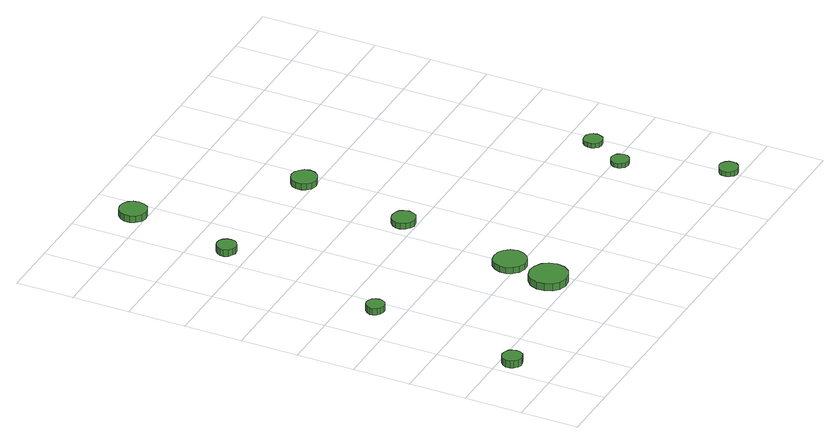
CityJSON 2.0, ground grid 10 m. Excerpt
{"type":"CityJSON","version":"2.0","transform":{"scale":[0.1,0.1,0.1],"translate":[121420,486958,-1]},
"CityObjects":{
"tree1":{"type":"SolitaryVegetationObject","attributes":{"function":"something"},"geometry":[{"type":"MultiSurface","lod":"1","boundaries":[[[0,1,2,3,4,5,6,7,8,9,10,11,12,13,14]],[[15,16,17,18,19,20,21,22,23,24,25,26,27,28,29]],[[0,29,28,1]],[[1,28,27,2]],[[2,27,26,3]],[[3,26,25,4]],[[4,25,24,5]],[[5,24,23,6]],[[6,23,22,7]],[[7,22,21,8]],[[8,21,20,9]],[[9,20,19,10]],[[10,19,18,11]],[[11,18,17,12]],[[12,17,16,13]],[[13,16,15,14]],[[14,15,29,0]]]}]},
"tree2":{"type":"SolitaryVegetationObject","attributes":{"function":"something"},"geometry":[{"type":"MultiSurface","lod":"1","boundaries":[[[30,31,32,33,34,35,36,37,38,39,40,41,42,43,44]],[[45,46,47,48,49,50,51,52,53,54,55,56,57,58,59]],[[30,59,58,31]],[[31,58,57,32]],[[32,57,56,33]],[[33,56,55,34]],[[34,55,54,35]],[[35,54,53,36]],[[36,53,52,37]],[[37,52,51,38]],[[38,51,50,39]],[[39,50,49,40]],[[40,49,48,41]],[[41,48,47,42]],[[42,47,46,43]],[[43,46,45,44]],[[44,45,59,30]]]}]},
"tree3":{"type":"SolitaryVegetationObject","attributes":{"function":"something"},"geometry":[{"type":"MultiSurface","lod":"1","boundaries":[[[60,61,62,63,64,65,66,67,68,69,70,71,72,73,74]],[[75,76,77,78,79,80,81,82,83,84,85,86,87,88,89]],[[60,89,88,61]],[[61,88,87,62]],[[62,87,86,63]],[[63,86,85,64]],[[64,85,84,65]],[[65,84,83,66]],[[66,83,82,67]],[[67,82,81,68]],[[68,81,80,69]],[[69,80,79,70]],[[70,79,78,71]],[[71,78,77,72]],[[72,77,76,73]],[[73,76,75,74]],[[74,75,89,60]]]}]},
"tree4":{"type":"SolitaryVegetationObject","attributes":{"function":"something"},"geometry":[{"type":"MultiSurface","lod":"1","boundaries":[[[90,91,92,93,94,95,96,97,98,99,100,101,102,103,104]],[[105,106,107,108,109,110,111,112,113,114,115,116,117,118,119]],[[90,119,118,91]],[[91,118,117,92]],[[92,117,116,93]],[[93,116,115,94]],[[94,115,114,95]],[[95,114,113,96]],[[96,113,112,97]],[[97,112,111,98]],[[98,111,110,99]],[[99,110,109,100]],[[100,109,108,101]],[[101,108,107,102]],[[102,107,106,103]],[[103,106,105,104]],[[104,105,119,90]]]}]},
"tree5":{"type":"SolitaryVegetationObject","attributes":{"function":"something"},"geometry":[{"type":"MultiSurface","lod":"1","boundaries":[[[120,121,122,123,124,125,126,127,128,129,130,131,132,133,134]],[[135,136,137,138,139,140,141,142,143,144,145,146,147,148,149]],[[120,149,148,121]],[[121,148,147,122]],[[122,147,146,123]],[[123,146,145,124]],[[124,145,144,125]],[[125,144,143,126]],[[126,143,142,127]],[[127,142,141,128]],[[128,141,140,129]],[[129,140,139,130]],[[130,139,138,131]],[[131,138,137,132]],[[132,137,136,133]],[[133,136,135,134]],[[134,135,149,120]]]}]},
"tree6":{"type":"SolitaryVegetationObject","attributes":{"function":"something"},"geometry":[{"type":"MultiSurface","lod":"1","boundaries":[[[150,151,152,153,154,155,156,157,158,159,160,161,162,163,164]],[[165,166,167,168,169,170,171,172,173,174,175,176,177,178,179]],[[150,179,178,151]],[[151,178,177,152]],[[152,177,176,153]],[[153,176,175,154]],[[154,175,174,155]],[[155,174,173,156]],[[156,173,172,157]],[[157,172,171,158]],[[158,171,170,159]],[[159,170,169,160]],[[160,169,168,161]],[[161,168,167,162]],[[162,167,166,163]],[[163,166,165,164]],[[164,165,179,150]]]}]},
"tree7":{"type":"SolitaryVegetationObject","attributes":{"function":"something"},"geometry":[{"type":"MultiSurface","lod":"1","boundaries":[[[180,181,182,183,184,185,186,187,188,189,190,191,192,193,194]],[[195,196,197,198,199,200,201,202,203,204,205,206,207,208,209]],[[180,209,208,181]],[[181,208,207,182]],[[182,207,206,183]],[[183,206,205,184]],[[184,205,204,185]],[[185,204,203,186]],[[186,203,202,187]],[[187,202,201,188]],[[188,201,200,189]],[[189,200,199,190]],[[190,199,198,191]],[[191,198,197,192]],[[192,197,196,193]],[[193,196,195,194]],[[194,195,209,180]]]}]},
"tree8":{"type":"SolitaryVegetationObject","attributes":{"function":"something"},"geometry":[{"type":"MultiSurface","lod":"1","boundaries":[[[210,211,212,213,214,215,216,217,218,219,220,221,222,223,224]],[[225,226,227,228,229,230,231,232,233,234,235,236,237,238,239]],[[210,239,238,211]],[[211,238,237,212]],[[212,237,236,213]],[[213,236,235,214]],[[214,235,234,215]],[[215,234,233,216]],[[216,233,232,217]],[[217,232,231,218]],[[218,231,230,219]],[[219,230,229,220]],[[220,229,228,221]],[[221,228,227,222]],[[222,227,226,223]],[[223,226,225,224]],[[224,225,239,210]]]}]},
"tree9":{"type":"SolitaryVegetationObject","attributes":{"function":"something"},"geometry":[{"type":"MultiSurface","lod":"1","boundaries":[[[240,241,242,243,244,245,246,247,248,249,250,251,252,253,254]],[[255,256,257,258,259,260,261,262,263,264,265,266,267,268,269]],[[240,269,268,241]],[[241,268,267,242]],[[242,267,266,243]],[[243,266,265,244]],[[244,265,264,245]],[[245,264,263,246]],[[246,263,262,247]],[[247,262,261,248]],[[248,261,260,249]],[[249,260,259,250]],[[250,259,258,251]],[[251,258,257,252]],[[252,257,256,253]],[[253,256,255,254]],[[254,255,269,240]]]}]},
"tree10":{"type":"SolitaryVegetationObject","attributes":{"function":"something"},"geometry":[{"type":"MultiSurface","lod":"1","boundaries":[[[270,271,272,273,274,275,276,277,278,279,280,281,282,283,284]],[[285,286,287,288,289,290,291,292,293,294,295,296,297,298,299]],[[270,299,298,271]],[[271,298,297,272]],[[272,297,296,273]],[[273,296,295,274]],[[274,295,294,275]],[[275,294,293,276]],[[276,293,292,277]],[[277,292,291,278]],[[278,291,290,279]],[[279,290,289,280]],[[280,289,288,281]],[[281,288,287,282]],[[282,287,286,283]],[[283,286,285,284]],[[284,285,299,270]]]}]},
"tree11":{"type":"SolitaryVegetationObject","attributes":{"function":"something"},"geometry":[{"type":"MultiSurface","lod":"1","boundaries":[[[300,301,302,303,304,305,306,307,308,309,310,311,312,313,314]],[[315,316,317,318,319,320,321,322,323,324,325,326,327,328,329]],[[300,329,328,301]],[[301,328,327,302]],[[302,327,326,303]],[[303,326,325,304]],[[304,325,324,305]],[[305,324,323,306]],[[306,323,322,307]],[[307,322,321,308]],[[308,321,320,309]],[[309,320,319,310]],[[310,319,318,311]],[[311,318,317,312]],[[312,317,316,313]],[[313,316,315,314]],[[314,315,329,300]]]}]}
},
"vertices":[
[43,78,23],[42,85,23],[38,91,23],[31,94,23],[24,95,23],[18,93,23],[12,88,23],[9,82,23],[9,74,23],[12,68,23],[18,63,23],[24,61,23],[31,62,23],[38,65,23],[42,71,23],[42,71,10],[38,65,10],[31,62,10],[24,61,10],[18,63,10],[12,68,10],[9,74,10],[9,82,10],[12,88,10],[18,93,10],[24,95,10],[31,94,10],[38,91,10],[42,85,10],[43,78,10],
[94,348,18],[93,354,18],[89,360,18],[83,363,18],[77,364,18],[71,362,18],[66,357,18],[63,351,18],[63,345,18],[66,339,18],[71,335,18],[77,333,18],[83,333,18],[89,336,18],[93,342,18],[93,342,6],[89,336,6],[83,333,6],[77,333,6],[71,335,6],[66,339,6],[63,345,6],[63,351,6],[66,357,6],[71,362,6],[77,364,6],[83,363,6],[89,360,6],[93,354,6],[94,348,6],
[314,138,19],[311,151,19],[303,162,19],[291,168,19],[278,170,19],[265,166,19],[255,157,19],[250,144,19],[250,131,19],[255,118,19],[265,109,19],[278,105,19],[291,107,19],[303,113,19],[311,124,19],[311,124,6],[303,113,6],[291,107,6],[278,105,6],[265,109,6],[255,118,6],[250,131,6],[250,144,6],[255,157,6],[265,166,6],[278,170,6],[291,168,6],[303,162,6],[311,151,6],[314,138,6],
[153,641,18],[152,648,18],[148,654,18],[141,658,18],[134,658,18],[128,656,18],[122,651,18],[119,645,18],[119,638,18],[122,631,18],[128,627,18],[134,624,18],[141,625,18],[148,629,18],[152,634,18],[152,634,6],[148,629,6],[141,625,6],[134,624,6],[128,627,6],[122,631,6],[119,638,6],[119,645,6],[122,651,6],[128,656,6],[134,658,6],[141,658,6],[148,654,6],[152,648,6],[153,641,6],
[326,214,17],[323,226,17],[316,235,17],[306,241,17],[294,242,17],[283,239,17],[275,231,17],[270,220,17],[270,208,17],[275,198,17],[283,190,17],[294,186,17],[306,187,17],[316,193,17],[323,203,17],[323,203,6],[316,193,6],[306,187,6],[294,186,6],[283,190,6],[275,198,6],[270,208,6],[270,220,6],[275,231,6],[283,239,6],[294,242,6],[306,241,6],[316,235,6],[323,226,6],[326,214,6],
[191,824,18],[189,833,18],[184,841,18],[175,846,18],[166,847,18],[156,844,18],[149,837,18],[145,829,18],[145,819,18],[149,810,18],[156,803,18],[166,800,18],[175,801,18],[184,806,18],[189,814,18],[189,814,6],[184,806,6],[175,801,6],[166,800,6],[156,803,6],[149,810,6],[145,819,6],[145,829,6],[149,837,6],[156,844,6],[166,847,6],[175,846,6],[184,841,6],[189,833,6],[191,824,6],
[357,423,17],[355,431,17],[351,438,17],[343,442,17],[335,443,17],[327,441,17],[321,435,17],[317,427,17],[317,419,17],[321,411,17],[327,406,17],[335,403,17],[343,404,17],[351,408,17],[355,415,17],[355,415,6],[351,408,6],[343,404,6],[335,403,6],[327,406,6],[321,411,6],[317,419,6],[317,427,6],[321,435,6],[327,441,6],[335,443,6],[343,442,6],[351,438,6],[355,431,6],[357,423,6],
[399,620,17],[397,629,17],[391,636,17],[383,641,17],[374,642,17],[365,639,17],[358,633,17],[355,624,17],[355,615,17],[358,607,17],[365,600,17],[374,598,17],[383,599,17],[391,603,17],[397,611,17],[397,611,6],[391,603,6],[383,599,6],[374,598,6],[365,600,6],[358,607,6],[355,615,6],[355,624,6],[358,633,6],[365,639,6],[374,642,6],[383,641,6],[391,636,6],[397,629,6],[399,620,6],
[667,191,14],[666,197,14],[662,202,14],[657,205,14],[651,206,14],[644,204,14],[640,200,14],[637,194,14],[637,187,14],[640,182,14],[644,177,14],[651,175,14],[657,176,14],[662,179,14],[666,184,14],[666,184,6],[662,179,6],[657,176,6],[651,175,6],[644,177,6],[640,182,6],[637,187,6],[637,194,6],[640,200,6],[644,204,6],[651,206,6],[657,205,6],[662,202,6],[666,197,6],[667,191,6],
[720,22,16],[719,29,16],[715,34,16],[709,38,16],[702,39,16],[696,36,16],[691,32,16],[688,26,16],[688,19,16],[691,13,16],[696,8,16],[702,6,16],[709,7,16],[715,10,16],[719,16,16],[719,16,7],[715,10,7],[709,7,7],[702,6,7],[696,8,7],[691,13,7],[688,19,7],[688,26,7],[691,32,7],[696,36,7],[702,39,7],[709,38,7],[715,34,7],[719,29,7],[720,22,7],
[704,256,14],[702,262,14],[699,268,14],[693,271,14],[686,272,14],[680,270,14],[675,265,14],[673,259,14],[673,253,14],[675,247,14],[680,242,14],[686,240,14],[693,241,14],[699,244,14],[702,250,14],[702,250,6],[699,244,6],[693,241,6],[686,240,6],[680,242,6],[675,247,6],[673,253,6],[673,259,6],[675,265,6],[680,270,6],[686,272,6],[693,271,6],[699,268,6],[702,262,6],[704,256,6]
]}
